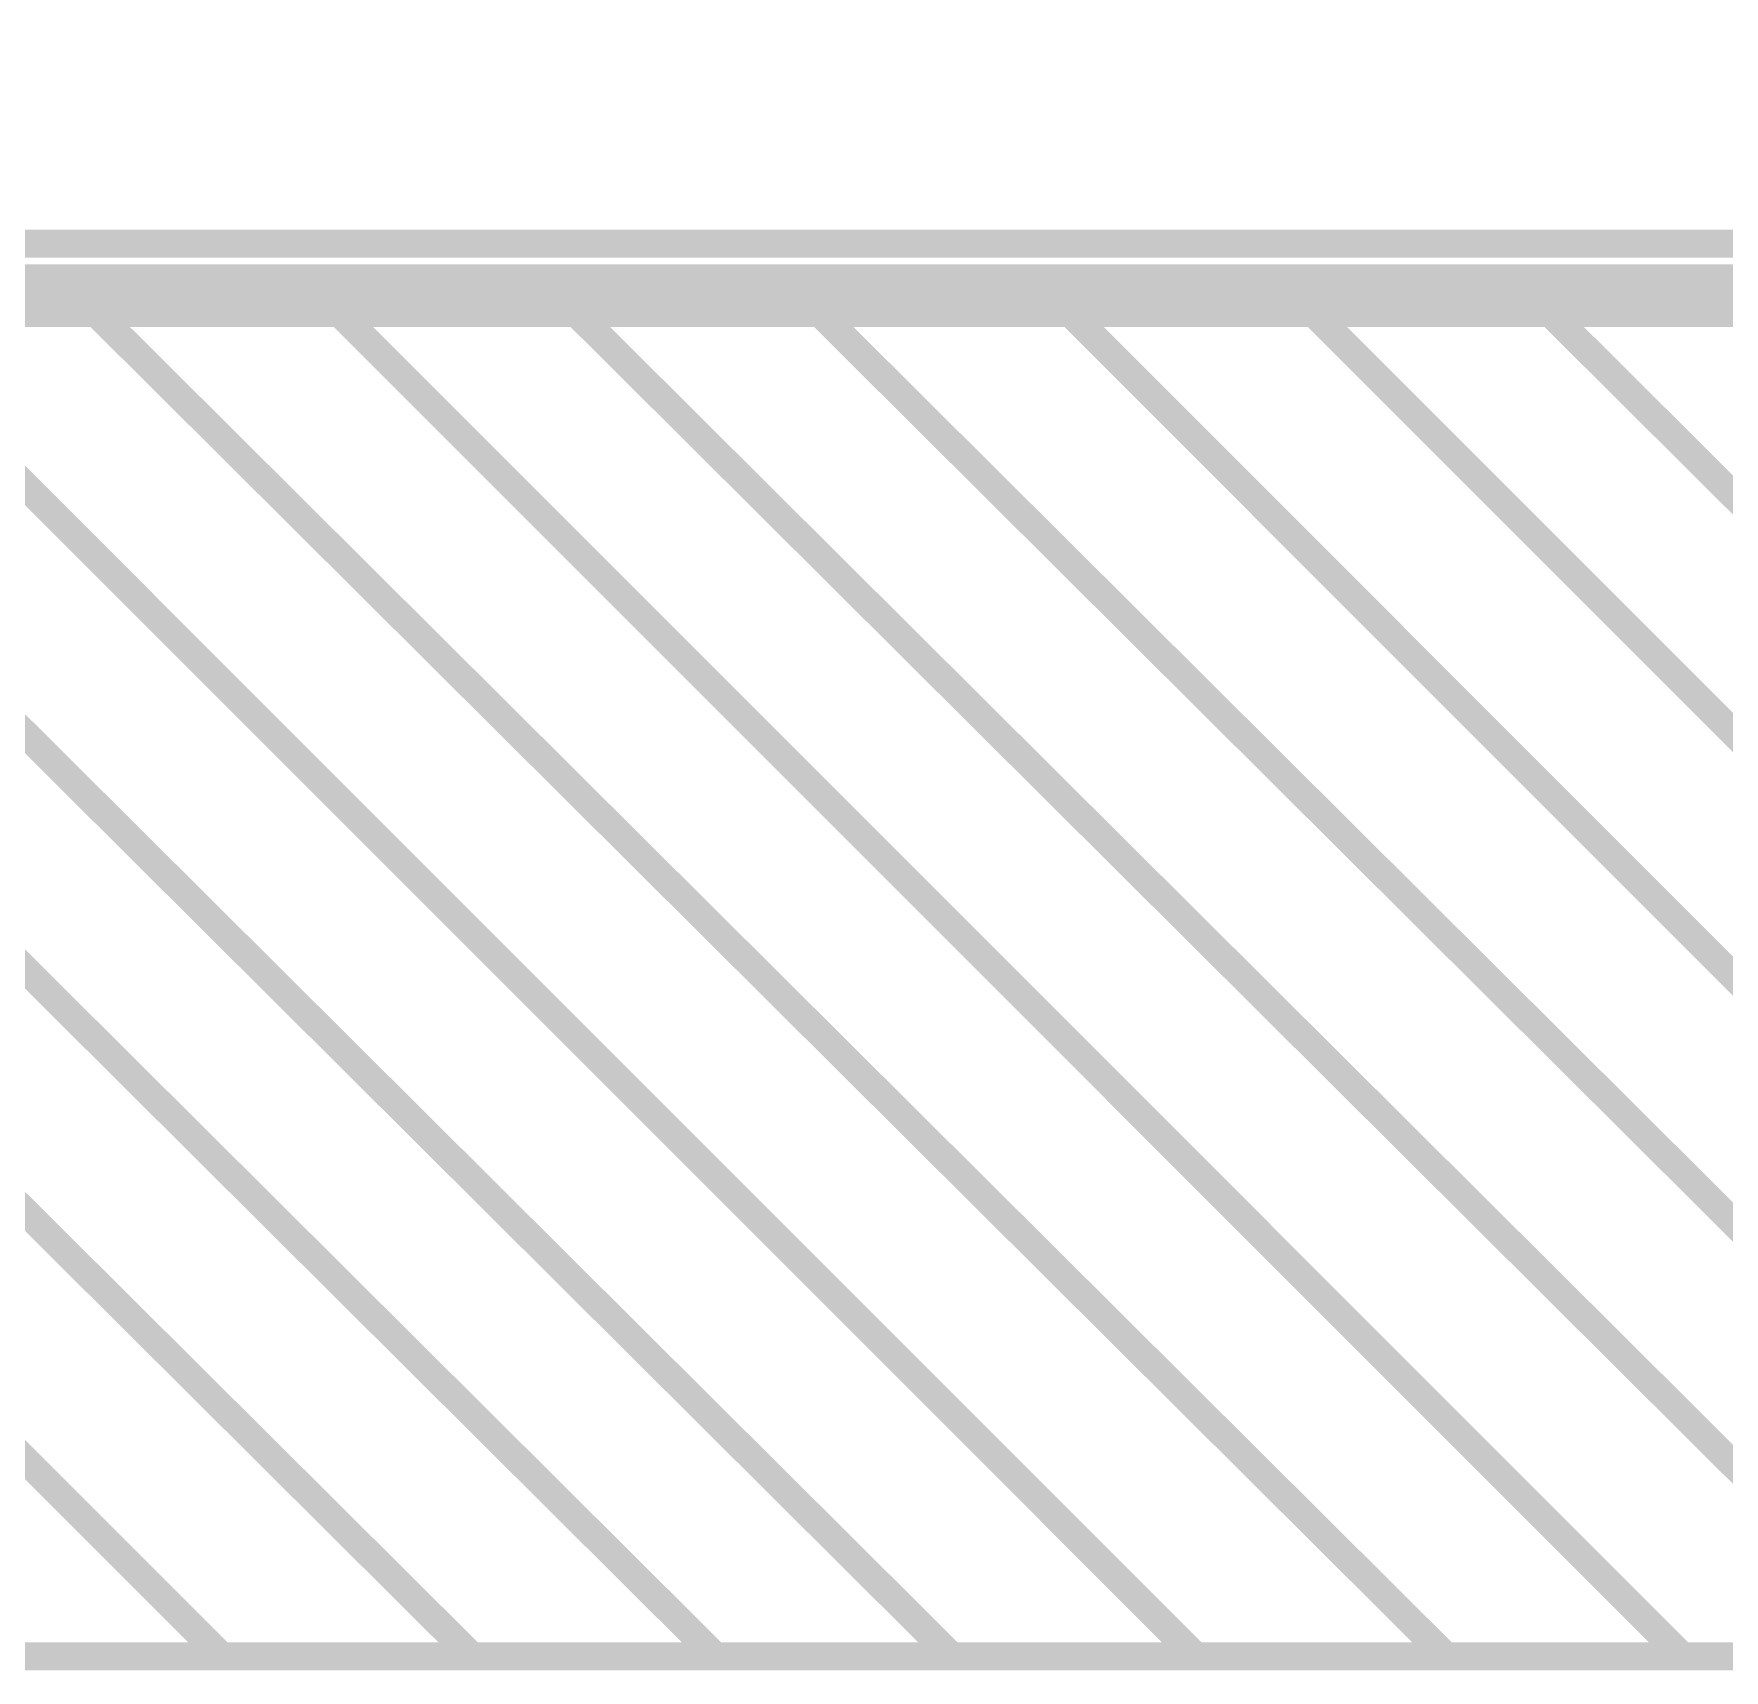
# Model space of a CAD drawing. Extents: x 0.1 to 11.6, y 0.3 to 16.2.
# Drawn here: x 6.2 to 6.605, y 12.7217 to 13.1135 of the extents above; entities that cross this region are included whole.
import ezdxf

# ---------------------------------------------------------------- set-up
doc = ezdxf.new("R2010")
doc.units = 0
doc.header["$MEASUREMENT"] = 0

msp = doc.modelspace()

# ---------------------------------------------------------------- linework, layer by layer
at = {"color": 254, "const_width": 0.00667}
for points in [[(5.26167, 13.7783), (7.47999, 13.7783), (7.47999, 14.1017), (4.96001, 14.1017), (4.96001, 12.725), (7.47999, 12.725), (7.47999, 13.0483), (5.26167, 13.0483)], [(7.47999, 13.0483), (5.285, 13.0483), (5.285, 13.7783), (7.47999, 13.7783)], [(6.24501, 12.725), (5.92165, 13.0483)], [(6.30501, 12.725), (5.97999, 13.0483)], [(6.36333, 12.725), (6.03836, 13.0483)], [(6.41997, 12.725), (6.095, 13.0483)], [(6.47835, 12.725), (6.155, 13.0483)], [(6.53836, 12.725), (6.21332, 13.0483)], [(6.595, 12.725), (6.27165, 13.0483)], [(6.65332, 12.725), (6.32835, 13.0483)], [(6.71164, 12.725), (6.38667, 13.0483)], [(6.77001, 12.725), (6.44667, 13.0483)], [(6.82835, 12.725), (6.50499, 13.0483)], [(6.88667, 12.725), (6.56168, 13.0483)]]:
    msp.add_lwpolyline(points, dxfattribs=at)
at = {"color": 0}
for points, const_width in [([(9.14501, 13.7783), (5.29167, 13.7783), (5.285, 13.7783), (5.285, 13.6983), (5.285, 13.13), (5.29167, 13.13), (5.29167, 13.0483), (9.14501, 13.0483)], 0.01), ([(5.89833, 13.0633), (9.69499, 13.0633)], 0.00667), ([(9.14833, 13.055), (5.51335, 13.055), (5.50999, 13.055), (5.29167, 13.055), (5.29335, 13.055), (5.29497, 13.055)], 0.00667)]:
    msp.add_lwpolyline(points, dxfattribs=dict(at, const_width=const_width))

doc.saveas('drawing.dxf')
